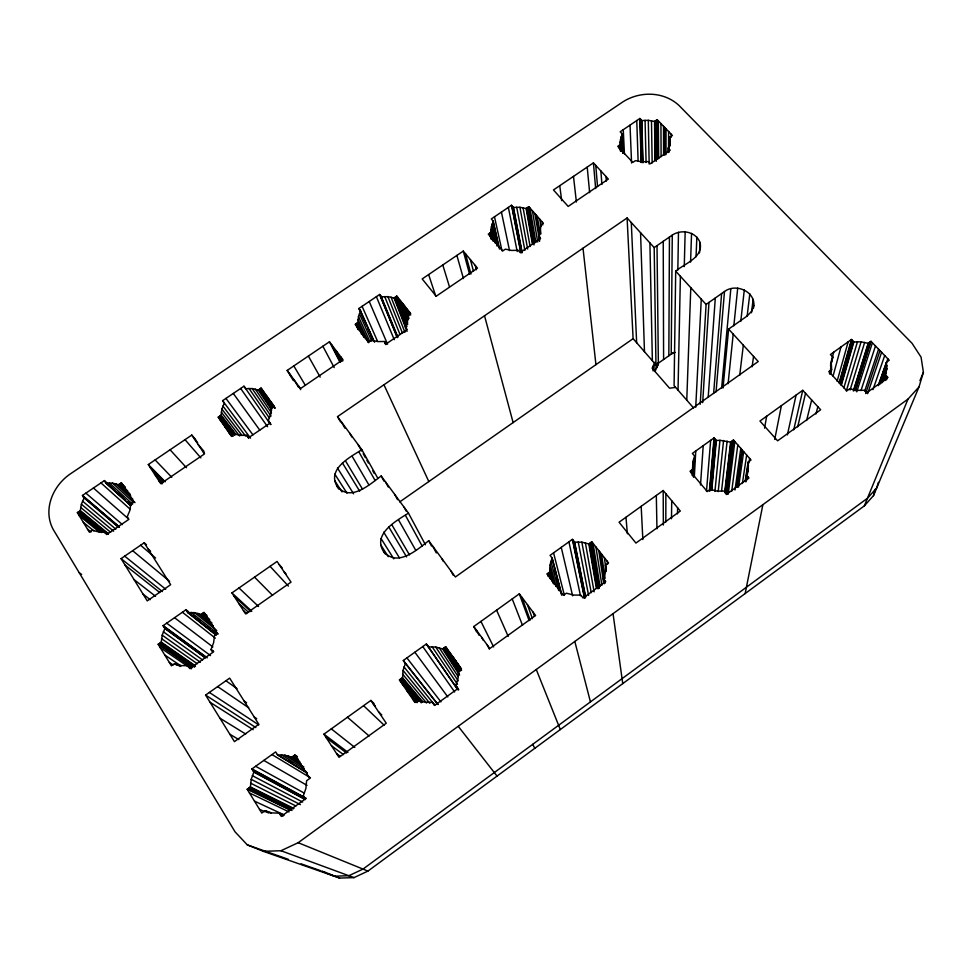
<?xml version="1.0" encoding="UTF-8"?>
<svg xmlns="http://www.w3.org/2000/svg" width="972" height="972" viewBox="0 0 972 972"><rect width="100%" height="100%" fill="white"/><g stroke="black" fill="none" stroke-linecap="round" stroke-linejoin="round"><path stroke-width="1.46" d="M665.832 522.061L665.856 493.703M666.014 154.621L666.039 128.851M422.686 701.772L402.554 677.691L403.04 670.425L405.373 663.463L403.307 660.486L426.356 643.986L428.445 646.927L435.687 647.012L442.588 648.944L459.598 675.139M668.153 152.58C667.375 147.307 671.142 142.605 669.781 137.259L672.417 135.472L657.181 119.678L654.545 121.451L648.3 120.321L641.848 120.577L639.843 118.475L620.185 131.779L622.177 133.893L623.161 153.43M668.469 151.401L668.481 148.388M668.566 148.181L668.627 131.548M669.173 152.142L669.186 149.129M669.186 148.437L669.198 145.411M868.166 343.335L861.083 341.84L853.878 341.974L851.46 339.459L830.428 354.525L832.822 357.052L831.303 363.212L831.643 369.567L828.8 371.596L846.843 390.853L849.686 388.8L856.854 390.38L864.181 390.282L866.635 392.87L887.898 377.5L885.419 374.913L886.877 368.692L886.428 362.289L889.246 360.26L870.973 341.318L868.166 343.335L853.319 390.89M669.805 145.739L669.781 137.259M668.833 355.813L669.441 237.047M669.975 145.982L670.194 136.979M671.215 137.259L671.239 134.245M340.528 421.884L337.527 416.623L627.098 217.959L633.1 338.657L655.966 364.877L671.215 354.136L672.272 235.09C681.384 228.93 695.879 231.591 700.01 242.441C703.607 257.665 684.689 263.436 675.698 271.152L674.094 385.629L693.607 407.997M385.252 553.955C370.478 535.402 395.094 521.405 408.471 513.155L381.158 475.976C369.688 484.554 350.503 502.172 337.175 486.522C326.762 468.966 350.09 457.253 361.827 449.684L337.527 416.623M671.494 518.756L671.725 500.738M357.963 322.449L358.486 316.568L360.648 310.858L358.838 308.525L379.615 294.48L381.449 296.8L387.913 296.642L394.049 298.003L396.831 296.12L410.694 313.579L407.9 315.475L407.475 321.404L405.36 327.175L407.232 329.544L386.224 343.869L384.365 341.476L377.804 341.597L371.608 340.176L368.801 342.095L355.169 324.356L357.963 322.449L365.557 338.997M677.836 270.095L678.48 232.296M678.031 390.149L680.388 276.303M677.472 513.848L677.618 507.809M684.264 266.571L685.163 231.749M690.57 262.112L691.554 233.389M686.767 400.16L690.788 287.688M696.049 256.742L696.851 237.156M283.338 815.022L279.28 813.139L271.917 812.92L265.016 810.721L261.796 813.054L247.192 789.264L250.399 786.956L251.201 779.35L253.838 772.084L251.906 768.949L275.684 751.915L277.652 755.025L307.274 773.153M746.52 479.488L748.306 468.796L748.112 462.101L751.016 460.011L733.508 440.037L730.604 442.114L724.748 491.65M699.524 252.939L700.01 242.441M691.347 473.206L691.505 470.193M692.198 475.49L692.501 469.476M692.526 468.844L692.878 462.502L694.664 456.087L692.368 453.426L714.043 437.898L716.352 440.547L711.783 490.143M695.721 407.244L701.286 299.182M692.647 475.174L692.878 462.502M692.672 475.806L693.546 459.246M693.498 470.813L694.142 458.699M693.51 477.276L694.664 456.087M694.348 476.499L695.77 450.996M235.929 434.423L221.13 415.19L221.895 409.054L224.313 403.125L222.6 400.671L243.972 386.212L245.697 388.654L252.161 388.557L258.248 390.039L271.771 410.038M700.217 404.267L706.097 304.443L675.698 271.152M702.671 402.651L708.977 302.413M700.508 485.016L703.218 445.65M191.666 668.25L187.912 665.674L180.962 665.589L174.51 663.669L171.412 665.832L158.181 644.278L161.267 642.14L162.203 635.178L164.863 628.495L163.114 625.652L185.956 609.772L188.337 611.667M708.187 397.293L715.307 297.979M561.804 594.779L552.242 558.183L550.067 555.364L572.411 539.363L574.61 542.157L581.839 542.157L588.813 543.943L591.802 541.793L608.508 562.849L605.507 565.011L605.422 572.01L603.442 578.777L604.122 583.273M713.618 393.441L721.625 293.544M706.486 491.407L710.666 440.316M716.06 391.85L724.492 291.527C736.472 282.439 757.48 292.511 753.397 308.367M620.707 150.939L620.233 141.888L622.177 133.893M709.426 490.702L714.043 437.898M709.754 491.091L714.408 438.311M710.605 490.423L715.198 439.223M711.455 489.754L715.987 440.134M721.637 387.864L730.835 288.66M723.01 388.047L728.611 329.095L747.152 316.009L751.745 311.174L753.774 305.366M104.417 480.593L106.045 483.157L112.509 483.133L118.523 484.724L121.464 482.732L133.759 502.038L130.807 504.055L129.859 510.482L127.235 516.727L128.887 519.352L106.641 534.527L105 531.891L98.439 531.891L92.376 530.214L89.4 532.231L77.359 512.621L80.324 510.616L81.369 504.213L84.029 498.053L82.438 495.465L104.417 480.593L114.732 490.155M553.19 583.419C550.225 575.375 548.159 566.239 552.242 558.183M714.93 491.431L719.96 440.304L730.604 442.114M733.848 325.754L737.699 288.125M728.101 383.697L733.192 334.113M718.199 491.613L723.581 440.486M539.351 240.825L538.597 236.366L540.468 230.814L540.663 225.127L543.372 223.293L528.804 206.672L526.095 208.506L519.911 207.267L513.447 207.473L511.527 205.262L491.322 218.931L493.217 221.154L499.45 249.026M721.601 490.69L727.141 441.094M740.761 321.428L744.309 289.875M724.978 492.853L731.053 441.786M739.716 375.289L743.325 345.206M725.707 493.703L732.05 441.069M747.116 316.277L749.825 293.823M726.424 494.554L733.046 440.365M726.837 494.262L733.508 440.037M493.035 241.092L490.945 229.465L493.217 221.154M728.235 494.165L734.844 441.567M751.465 312.741L753.154 299.352M731.697 491.297L737.809 444.945M735.026 489.985L740.786 448.347M752.121 366.784L753.555 356.396M736.91 486.984L742.146 449.89M737.055 487.166L742.304 450.072M738.55 487.154L743.677 451.64M742.377 483.473L746.666 455.042M745.123 481.347L748.112 462.101M745.658 481.274L747.869 466.22M745.864 481.905L748.452 465.454M748.95 462.915L749.655 458.456M747.298 479.633L747.772 476.645M764.563 428.166L766.653 416.223M748.306 468.796L746.593 475.284L748.962 478.005L727.044 493.861L724.699 491.115L717.36 491.152L710.24 489.426L707.312 491.553L690.035 471.25L692.963 469.148M774.708 439.502L781.403 405.64M745.147 593.576L762.886 504.662M787.393 434.897L796.092 395.094M793.747 429.818L802.751 390.307L820.66 409.759L777.612 440.814L759.946 421.046L802.751 390.307M797.708 426.854L805.533 393.32M806.614 420.512L811.669 399.99M815.958 413.963L817.841 406.697M830.55 363.917L833.721 352.168M830.538 365.764L832.822 357.052M830.525 366.128L831.303 363.212M829.444 373.515L830.222 370.587M830.465 369.287L831.23 366.383M830.027 374.281L831.194 369.882M830.465 373.965L831.643 369.567M833.077 375.994L840.962 346.98M837.111 381.267L848.179 341.804M839.103 382.847L851.46 339.459M839.456 383.223L851.837 339.848M840.233 384.037L852.663 340.71M840.999 384.863L853.501 341.573M841.351 385.228L853.878 341.974M843.854 387.877L857.474 341.707M846.333 390.902L861.083 341.84M919.014 386.892L923.4 372.3L921.079 357.174L912.04 343.286L678.918 105.377C663.779 91.392 640.281 90.979 623.21 101.659L69.814 474.263C52.585 486.267 42.707 509.911 53.193 529.448L235.03 831.813L247.301 844.875L263.303 851.326L339.593 878.068L354.002 877.619L367.914 871.094L864.363 505.853L873.5 495.623L919.014 386.892L907.994 399.103L298.185 842.7L280.969 850.731L263.303 851.326M873.5 495.623L875.578 488.782M878.433 482.319L876.744 487.859L867.486 498.235L362.993 869.09L348.839 875.723L334.21 876.185L322.182 871.337M850.087 389.991L864.667 342.387M853.72 390.598L868.604 343.019M854.619 389.954L869.563 342.326M855.068 390.744L870.535 341.634M855.469 390.452L870.973 341.318M856.757 391.825L872.382 342.776M861.01 390.525L875.468 345.983M864.825 390.708L878.579 349.191M865.663 393.526L879.988 350.661M867.632 393.672L881.592 352.314M872.978 389.638L884.702 355.545M878.421 385.131L886.428 362.289M878.396 385.665L887.825 358.777M880.365 383.964L886.889 365.484M881.859 382.834L886.877 368.692M882.831 381.838L886.391 371.851M883.779 381.012L885.808 375.326M885.128 380.465L886.658 376.2M886.488 379.93L887.509 377.087M458.626 689.695L455.771 685.539L458.031 678.48L458.42 671.166L461.506 668.93L445.674 646.732L442.588 648.944M864.363 505.853L907.994 399.103M919.925 380.66L923.4 372.3M187.912 665.674L189.71 668.59L212.844 652.358L211.021 649.478L213.621 642.699L214.472 635.7L217.534 633.55L204.023 612.336L200.973 614.474L194.57 612.639L187.742 612.591L185.956 609.772M654.849 362.301L652.151 368.194L669.55 388.205L675.418 387.415M658.481 363.832L655.007 371.45L654.873 363.601M270.909 424.327L268.296 420.584L270.653 414.582L271.346 408.41L274.213 406.466L261.103 388.095L258.248 390.039M277.652 755.025L284.893 755.183L291.721 757.285L294.905 755.001L297.408 756.605M370.879 700.435L386.261 723.229L339.009 757.334L323.919 734.164L370.879 700.435L374.111 703.631M434.654 705.198L432.455 702.392L425.104 702.27L418.118 700.241L414.995 702.489L399.443 679.926L402.554 677.691M473.789 626.539L519.303 593.856L535.584 615.47L489.803 648.518L473.789 626.539L476.559 631.836M549.994 571.803L546.981 573.978L563.432 595.374L566.457 593.199L573.504 595.058L580.855 595.107L583.091 597.999L605.702 581.645L603.442 578.777M663.196 490.52L619.055 522.219L635.931 543.069L680.315 511.029L663.196 490.52L663.354 525.026M728.611 329.095L758.233 361.523L455.382 576.991L428.737 540.724C417.073 549.812 397.232 567.745 383.636 551.428M205.602 695.089L229.659 678.128L258.795 724.274L234.434 741.636L205.602 695.089L255.855 727.566M706.097 304.443L724.492 291.527M399.711 501.917L633.1 338.657M231.919 592.908L277.069 561.439L291.029 582.119L245.6 613.915L231.919 592.908L251.797 611.23M655.966 364.877L654.18 247.605L672.272 235.09M144.196 542.777L170.659 584.694L147.246 600.89L121.063 558.633L144.196 542.777L146.493 544.745M191.788 435.079L204.497 453.912L160.757 483.667L148.303 464.543L191.788 435.079L195.688 439.672M248.771 438.105L246.694 435.31L240.133 435.371L233.997 433.828L231.105 435.796L218.238 417.146L221.13 415.19M287.19 370.417L329.447 341.78L342.934 359.689L300.445 388.606L287.19 370.417L293.459 380.72M463.28 251.08L422.188 278.928L436.185 296.229L477.495 268.114L463.28 251.08L469.622 274.335M491.006 232.284L488.284 234.131L502.646 251.007L505.379 249.148L511.637 250.448L518.185 250.266L520.142 252.55L540.566 238.614L538.597 236.366M593.43 162.871L553.469 189.953L568.17 206.416L608.338 179.079L593.43 162.871L595.666 188.58M671.215 354.136L675.139 352.35M672.199 352.836L674.568 352.508M716.352 440.547L719.96 440.304M247.301 844.875L288.32 859.333M301.041 863.816L320.845 870.803M322.242 871.289L326.434 872.771M280.969 850.731L354.002 877.619M327.746 873.306L339.593 878.068M298.185 842.7L367.914 871.094M259.5 809.312L264.955 811.766M265.891 811.717L268.637 812.957M265.016 810.721L271.115 813.309M280.276 814.743L283.034 816.006M279.596 813.637L283.642 815.508M254.457 801.11L284.189 814.937M249.452 792.958L289.024 811.912M247.192 789.264L290.239 810.15M247.69 788.899L292.025 810.478M248.796 788.11L291.673 809.117M249.901 787.308L293.459 808.801M250.399 786.956L293.909 808.473M250.569 783.14L295.877 805.982M251.201 779.35L300.409 804.634M252.307 775.656L302.656 802.058M253.534 771.598L305.026 799.178M253.838 772.084L305.293 799.604M252.878 770.517L305.743 798.935M251.906 768.949L306.204 798.279M252.21 769.447L305.147 797.988M255.624 766.288L304.175 793.055M263.813 760.42L307.018 785.364M229.866 734.261L238.869 739.595M271.978 754.576L310.433 777.794M277.336 754.539L306.994 772.691M219.903 718.174L245.649 734.018M288.283 760.602L292.159 762.984M303.774 770.116L306.362 771.707M281.297 754.855L304.272 769.059M284.893 755.183L303.872 767.005M288.38 755.997L301.162 764.004M291.721 757.285L299.327 762.06M292.22 756.921L299.813 761.708M293.313 756.143L298.355 759.339M210.049 702.27L253.133 729.693M294.407 755.353L296.922 756.957M209.369 692.441L258.746 724.893M169.335 662.442L173.113 664.957M174.51 663.669L177.001 665.334M254.19 716.972L256.693 718.648M177.657 664.848L180.172 666.537M164.778 655.019L181.023 665.954M217.643 686.597L248.698 707.786M160.234 647.631L191.314 668.833M188.191 666.136L190.694 667.849M158.667 643.95L192.201 666.999M158.181 644.278L191.763 667.314M244.118 701.019L246.584 702.72M159.724 643.209L194.436 667.157M161.267 642.14L194.631 665.298M160.781 642.468L195.421 666.476M161.51 638.64L197.304 663.755M162.203 635.178L200.378 662.26M225.905 680.764L237.059 688.674M79.194 572.678L81.636 574.428M163.332 631.776L202.613 659.976M164.596 628.046L204.97 657.412M164.863 628.495L205.226 657.825M336.628 753.689L340.273 756.325M163.114 625.652L207.255 657.874M163.381 626.102L206.295 657.388M163.989 627.074L205.627 657.4M166.686 623.173L210.511 655.602M331.428 745.706L343.481 754.588M326.252 737.76L346.579 753.008M323.919 734.164L347.964 752.34M211.021 649.478L213.439 651.301M211.301 649.928L213.719 651.75M174.547 617.706L212.868 646.939M143.103 594.196L150.259 599.651M134.063 579.604L155.52 596.261M182.396 612.251L215.371 638.179M125.109 565.145L159.639 592.446M331.282 728.866L354.804 747.407M187.462 612.141L215.857 634.716M187.742 612.591L216.112 635.141M193.076 615.446L195.445 617.342M197.814 619.225L200.196 621.12M121.063 558.633L162.409 591.559M186.235 610.209L188.604 612.105M207.571 627.219L209.94 629.103M212.309 630.998L215.869 633.829M186.855 611.181L215.274 633.805M87.504 529.157L91.04 531.988M191.192 612.396L218.19 634.023M124.695 556.154L165.738 589.251M194.57 612.639L216.732 630.5M83.349 522.389L93.883 530.894M197.851 613.344L213.135 625.725M201.447 614.134L209.624 620.792M209.648 621.157L211.981 623.064M200.973 614.474L211.495 623.028M79.23 515.67L99.205 531.915M207.352 617.56L209.697 619.48M77.821 512.317L102.23 532.255M77.359 512.621L101.793 532.547M78.841 511.624L105.535 533.482M202.492 613.405L207.158 617.22M80.324 510.616L108.451 533.762M79.862 510.932L108.001 534.065M203.549 612.676L207.036 615.543M105.255 532.304L107.576 534.199M80.627 507.408L110.686 532.316M132.654 550.699L169.602 581.317M81.369 504.213L113.663 531.198M82.499 501.078L115.862 529.193M82.681 495.866L119.434 527.176M140.588 545.243L155.569 558.001M83.228 496.753L118.815 527.043M83.786 497.64L118.438 527.286M82.438 495.465L119.204 526.788M148.279 549.241L150.587 551.221M85.876 493.132L122.411 524.601M347.454 717.251L369.129 735.998M93.446 488.017L128.353 518.793M243.437 610.61L246.791 613.636M100.991 482.914L130.236 509.292M105.231 481.881L125.327 500.179M127.551 502.208L130.904 505.258M105.79 482.756L130.333 505.1M106.045 483.157L130.576 505.476M116.968 492.197L123.42 497.919M127.891 501.989L131.244 505.051M238.723 603.369L248.698 612.457M109.314 482.938L132.593 504.261M234.033 596.176L250.8 611.558M132.812 500.544L135.023 502.585M112.509 483.133L133.735 502.658M130.71 497.239L132.933 499.304M115.595 483.728L132.265 499.134M118.985 484.421L129.859 494.493M118.523 484.724L130.819 495.999M119.993 483.728L127.709 490.921M126.579 490.763L129.896 493.849M121.002 483.048L125.4 487.166M239.003 587.975L258.552 606.504M363.577 705.684L384.122 725.185M378.545 711.783L381.765 714.942M373.272 703.971L375.411 706.085M254.543 577.137L272.597 595.374M158.8 480.666L162.008 483.898M154.512 474.069L162.992 482.671M148.303 464.543L165.204 481.784M150.235 467.508L163.928 481.456M668.165 148.048L670.218 150.198L650.353 163.746L648.312 161.583L641.763 161.814L635.457 160.623L632.796 162.433L617.767 146.383L620.415 144.585L620.233 141.888M155.119 459.926L171.789 477.301M270.046 566.336L288.405 586.116M627.098 217.959L654.18 247.605M170.088 449.781L186.454 467.702M284.018 571.743L286.06 573.99M279.243 564.659L282.281 568.013M536.131 215.031L539.946 238.59M185.02 439.66L200.864 457.897M412.553 698.941L415.53 702.392M407.195 691.165L417.061 702.671M202.492 450.947L204.46 453.244M399.443 679.926L417.875 701.565M198.118 444.459L203.986 451.336M401.849 683.425L417.583 701.857M399.929 679.574L418.325 701.237M193.756 437.995L197.656 442.576M400.999 678.808L421.253 702.817M402.068 678.043L422.237 702.1M402.554 674.046L426.501 703.023M403.04 670.425L429.794 703.23M403.988 666.877L434.423 704.749M403.307 660.486L438.093 704.542M405.057 662.989L437.777 704.408M224.654 426.441L232.114 436.015M458.225 726.278L497.057 776.093M229.088 432.868L231.858 436.428M218.7 416.842L232.66 434.824M218.238 417.146L233.146 436.319M220.243 420.038L232.308 435.553M219.684 416.162L234.544 435.371M220.68 415.494L235.503 434.715M406.916 657.91L440.936 701.881M221.3 412.116L239.549 435.954M221.895 409.054L241.931 435.383M222.904 406.041L245.6 436.1M222.6 400.671L250.533 438.141M225.941 398.399L252.951 434.885M414.85 652.224L447.8 696.912M233.292 393.429L259.828 430.195M268.296 420.584L270.058 423.087L259.269 430.45L248.443 437.825L246.694 435.31M455.771 685.539L457.909 688.565L446.257 696.997L434.581 705.441L432.455 702.392M422.771 646.55L454.653 691.955M240.643 388.472L267.579 426.744M243.972 386.212L270.69 424.618M248.966 388.411L269.414 418.069M252.161 388.557L271.03 416.101M427.401 645.457L457.921 689.853M426.356 643.986L457.205 688.881M456.84 687.058L458.553 689.561M255.272 389.104L271.455 412.881M258.686 389.736L271.358 408.495M432.078 646.732L457.496 684.349M259.67 389.067L272.306 407.851M260.654 388.399L273.266 407.195M270.945 401.898L274.869 407.547M266.559 395.738L274.967 408.313M261.103 388.095L274.675 408.276M435.687 647.012L458.213 680.85M439.198 647.753L458.104 676.524M337.175 486.522L338.827 489.062M334.647 480.545L341.974 491.893M443.074 648.591L459.234 673.572M444.131 647.838L459.404 671.603M380.951 545.171L388.265 556.677M334.818 474.142L347.004 493.241M445.188 647.073L460.4 670.899M294.905 755.001L309.813 778.402L306.617 780.71L305.925 788.365L303.349 795.74L305.354 798.923L281.273 816.346L279.28 813.139M452.259 655.966L461.178 670.036M449.562 652.188L460.801 669.89M445.674 646.732L460.837 670.571M457.569 663.402L460.813 668.529M454.872 659.624L461.287 669.757M453.487 657.679L461.554 670.413M337.491 468.054L353.601 493.8M381.024 538.488L393.794 558.851M383.697 532.158L399.492 557.94M342.508 463.049L359.676 491.176M293.787 379.481L298.489 387.221M289.243 373.248L291.588 377.1M298.355 385.75L300.713 389.638M345.534 460.959L362.544 489.195M293.811 365.934L305.354 385.374M388.788 526.958L406.6 556.92M352.18 456.354L368.825 484.821M391.862 524.807L409.479 554.89M358.814 451.773L375.095 480.46M341.293 421.739L344.999 428.263M349.604 433.05L351.815 436.963M398.642 520.056L415.809 550.419M361.827 449.684L377.95 478.479M308.367 356.068L320.177 377.112M358 444.459L361.693 451.057M363.176 453.705L365.399 457.654M366.881 460.303L368.364 462.939M372.811 470.849L374.293 473.498M385.374 481.723L388.278 487.021M381.158 475.976L384.049 481.237M405.397 515.306L422.127 545.972M394.717 494.444L397.584 499.705M404.158 507.275L406.308 511.272M532.68 744.358L534.807 748.318M408.471 513.155L425.42 544.745M322.874 346.239L334.186 367.574M428.737 540.724L431.544 546.082M432.856 546.325L436.307 552.959M476.268 629.953L479.075 635.323M329.447 341.78L339.848 361.912M481.76 637.486L483.157 640.183M331.537 344.562L340.504 361.949M441.968 558.742L443.353 561.427M336.166 350.71L341.694 361.463M487.276 645.056L489.366 649.114M340.82 356.882L342.861 360.879M451.178 571.257L453.207 575.266M480.921 621.412L493.63 646.927M357.283 327.102L358.559 329.848M383.952 384.766L428.822 481.553M355.606 324.053L358.158 329.557M356.566 323.397L361.657 334.417M357.526 322.753L363.868 336.531M361.961 333.189L363.868 337.333M358.012 319.509L368.631 342.715M366.651 339.301L367.914 342.047M358.486 316.568L369.7 341.233M359.373 313.677L371.778 341.172M360.369 310.493L374.585 342.253M359.749 309.691L373.37 340.091M358.838 308.525L361.608 314.418M361.949 315.438L366.565 325.486M367.805 328.257L370.283 333.785M370.636 334.818L373.394 340.698M496.595 610.161L508.21 636.405M362.094 306.326L377.44 341.026M384.657 341.852L385.86 344.623M384.365 341.476L385.568 344.246M369.238 301.49L387.573 344.234M376.383 296.667L394.255 339.678M379.906 294.832L396.989 336.567M379.615 294.48L397.293 337.612M381.158 296.436L397.888 337.053M380.526 295.634L397.584 337.333M384.693 296.533L400.027 334.514M536.265 669.501L560.322 729.547M387.913 296.642L402.517 333.226M391.048 297.14L404.935 332.303M394.486 297.699L406.004 327.236M394.049 298.003L407.013 331.416M395.446 297.055L406.928 326.616M512.22 598.934L522.523 625.361M396.394 296.411L407.292 324.575M397.9 297.456L407.657 322.789M396.831 296.12L407.705 324.296M400.245 300.421L407.778 320.055M403.672 304.734L408.981 318.306M402.602 303.385L408.544 318.962M404.887 306.265L408.641 316.143M407.244 309.242L409.37 314.867M409.613 312.219L410.682 315.062M519.303 593.856L529.12 620.598M521.83 597.209L530.141 620.039M527.407 604.62L532.413 618.654M533.02 612.068L534.503 616.297M428.628 274.566L435.711 296.01M442.782 264.979L449.428 286.679M456.876 255.417L463.437 278.551M547.455 573.638L548.269 576.53M548.487 572.897L550.103 578.68M549.532 572.144L551.926 580.843M549.86 568.328L554.247 584.415M550.201 564.866L556.045 586.517M465.491 253.728L470.983 274.031M470.363 259.573L473.473 271.249M484.53 315.766L513.119 422.589M550.99 561.464L558.73 590.539M554.623 569.981L555.79 574.391M556.555 577.319L559.641 589.068M551.902 557.734L561.609 594.913M475.259 265.441L476.402 269.791M574.817 641.471L590.441 701.893M553.566 552.861L564.295 594.937M561.245 547.345L572.617 595.812M489.645 233.207L491.006 239.076M490.581 232.575L492.269 239.914M491.285 226.646L494.991 242.891M490.945 229.465L493.642 241.238M492.051 223.864L497.069 246.074M492.925 220.802L498.843 247.228M494.481 216.792L501.965 250.691M568.924 541.854L580.491 595.763M501.43 212.09L509.535 250.618M572.751 539.788L584.755 598.327M572.411 539.363L584.464 597.938M573.504 540.76L585.12 597.719M574.61 542.157L585.715 597.112M574.27 541.72L585.411 596.723M508.368 207.4L517.213 251.554M512.487 206.368L521.381 252.064M511.819 205.602L521.053 252.805M511.527 205.262L520.761 252.477M513.447 207.473L522.11 252.185M513.143 207.121L522.013 252.793M578.231 541.939L588.607 595.447M516.691 207.182L524.892 250.436M581.839 542.157L591.243 592.689M519.911 207.267L527.662 249.039M523.058 207.704L530.105 246.487M526.52 208.215L532.875 244.008M526.095 208.506L532.474 244.288M585.387 542.826L594.123 591.827M527.456 207.595L534.017 244.895M528.804 206.672L535.05 242.526M528.379 206.963L534.649 242.806M529.922 207.947L535.864 242.271M532.389 210.766L537.723 242.016M588.813 543.943L596.419 588.388M589.275 543.603L596.844 588.084M534.867 213.585L539.654 241.178M590.308 542.862L598.011 588.898M537.273 216.331L540.213 234.094M591.802 541.793L599.36 587.938M540.468 230.814L540.967 233.802M591.328 542.133L598.934 588.242M539.752 219.162L540.967 226.634M542.242 221.993L542.716 224.982M593.078 543.409L600.028 586.444M595.909 546.969L601.911 585.29M598.752 550.553L603.721 583.382M604.572 580.211L605.009 583.2M600.04 552.181L604.183 579.142M603.794 579.227L604.463 583.71M601.51 554.028L605.094 578.401M605.702 568.511L606.127 571.512M605.507 565.011L606.139 569.446M604.353 557.612L606.042 569.628M613.04 613.66L622.748 683.62M607.208 561.208L607.609 564.197M559.738 185.713L561.695 200.633M573.492 176.382L576.384 202.018M583.006 248.2L595.933 364.658M587.21 167.087L589.639 192.675M595.751 165.386L597.537 186.515M625.98 517.25L627.365 533.81M600.866 170.951L601.923 184.461M606.006 176.527L606.334 181.059M620.002 144.877L620.318 150.891M619.091 145.484L619.249 148.497M621.12 136.493L621.898 151.486M620.464 139.178L621.108 151.28M621.861 133.565L622.323 142.58M622.481 145.593L622.858 153.102M623.259 129.689L624.437 153.831M641.18 506.327L642.844 539.545M631.29 222.539L636.648 342.727M630.026 125.121L631.569 163.017M636.769 120.552L638.118 161.206M640.56 232.685L644.472 351.694M640.159 118.803L641.423 162.555M639.843 118.475L641.131 162.239M641.848 120.577L643.002 162.761M641.532 120.249L642.699 162.446M640.84 119.532L642.042 161.741M645.08 120.273L646.076 162.482M649.904 242.915L652.37 360.746M656.319 495.453L656.951 528.756M648.3 120.321L649.174 164.049M652.99 366.347L653.087 370.903M651.471 120.71L652.163 162.931M656.768 363.516L656.829 367.465M654.958 121.172L655.444 160.368M654.545 121.451L655.043 160.635M657.619 363.006L657.655 365.642M655.869 120.564L656.319 161.291M657.011 245.637L658.36 363.188M657.181 119.678L657.558 158.922M656.768 119.945L657.169 159.189M658.348 120.893L658.664 158.594M660.936 123.566L661.106 156.674M663.524 126.251L663.584 154.779M663.232 241.335L663.597 359.494M664.872 154.937L664.702 127.466L664.727 154.791"/></g></svg>
